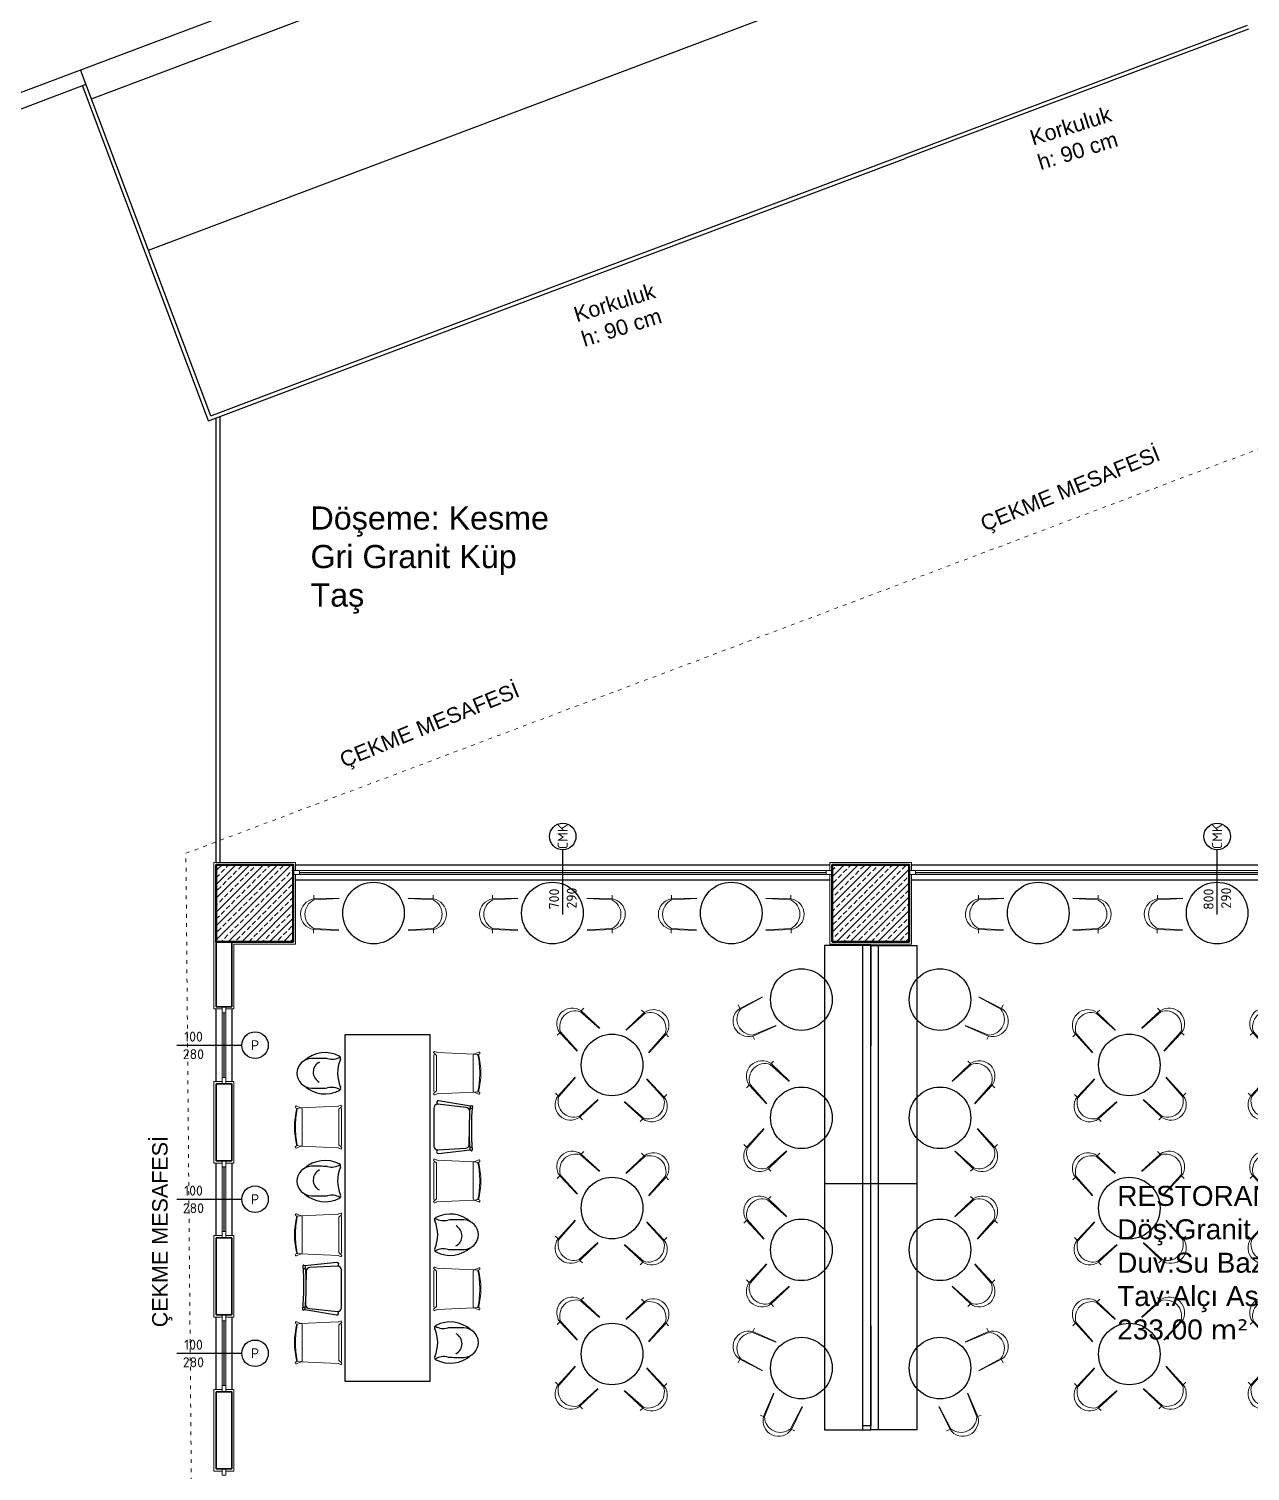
# Model space of a CAD drawing. Header units: millimetres. Extents: x 1443065 to 1517367, y 3763150 to 3779068.
# Drawn here: x 1473406 to 1474992, y 3769628 to 3771501 of the extents above; entities that cross this region are included whole.
import ezdxf
from ezdxf.enums import TextEntityAlignment as Align

# ---------------------------------------------------------------- set-up
doc = ezdxf.new("R2010")
doc.units = ezdxf.units.MM
doc.set_wipeout_variables(frame=1)
doc.linetypes.add('ACAD_ISO03W100', pattern=[30, 12, -18])
for name, color, linetype in [('1 tefriş 2', 8, 'Continuous'), ('1 tefriş ince', 243, 'Continuous'), ('1 ölçü', 5, 'Continuous'), ('7-DCR-FRN', 8, 'Continuous'), ('A-TEFRIS', 2, 'Continuous'), ('m-DOG_gor', 8, 'Continuous'), ('m-TAR_duvar', 8, 'Continuous'), ('m-TFR_vitrifiye', 1, 'Continuous'), ('m-YAZ_poz', 7, 'Continuous')]:
    doc.layers.add(name, color=color, linetype=linetype)
for name, color, linetype, lineweight in [('1-tefriş2', 63, 'Continuous', 5), ('7-mobilya Soft', 122, 'Continuous', 0), ('A_TEFRIS', 173, 'Continuous', 9), ('DUVAR', 2, 'Continuous', 35), ('MAHAL', 52, 'Continuous', 13), ('MERDIVEN', 4, 'Continuous', 20), ('SIVA', 3, 'Continuous', 9), ('TASIYICI', 170, 'Continuous', 50)]:
    doc.layers.add(name, color=color, linetype=linetype, lineweight=lineweight)
doc.styles.add('mono', font='isocpeur.ttf')
doc.styles.get("Standard").update_dxf_attribs({"font": 'arial.ttf'})
pattern_1 = [(45, (55132.09636461851, -87954.94781387225), (-8.98025612106915, 8.98025612106915), []), (45, (55141.07662461861, -87954.94781387225), (-8.98025612106915, 8.98025612106915), [6.349999999999998, -3.174999999999998])]

# ---------------------------------------------------------------- blocks, each defined once
blk = doc.blocks.new('m-penpoz')
blk.add_line((-6.3904228682e-06, -1.625152809643168), (0, 0))
blk.add_circle((-2.274e-13, 0.3319539039376877), 0.3319539039375661)
blk.add_attdef('POZNO', text='', height=0.18).set_placement((-2.274e-13, 0.3319539039376877), align=Align.MIDDLE)
blk.add_attdef('HEIGHT', text='', height=0.18, rotation=90).set_placement((0.0692100438941452, -1.625152809643168), align=Align.TOP_LEFT)
blk.add_attdef('WIDTH', text='', height=0.18, rotation=90).set_placement((-6.3904228682e-06, -1.625152809643168), align=Align.BOTTOM_LEFT)
blk = doc.blocks.new('A$C20627317')
at = {"ltscale": 40}
blk.add_wipeout([(321.6671999980846, -4.25188471668791e-11), (-321.66719999804315, 4.517862924694414e-11), (-308.96208315776676, 410.4237447023186), (-306.50885096505584, 429.4709534734466), (-298.58293372382957, 461.6360425117842), (-289.7662389240968, 486.7696523349114), (-275.92078043387033, 516.7248242508955), (-259.67526352586566, 544.0261204965792), (-235.38948689660623, 575.8492555763793), (-202.0455347254989, 608.8071869034444), (-170.88061431107667, 632.1085692293632), (-153.3338743090262, 642.7875364564647), (-120.28945487761746, 658.9475974274343), (-89.04500012654648, 670.0951349049726), (-63.68400211171979, 676.5064677387558), (-31.359404333175576, 681.5000397755801), (-5.502264464681048, 683.0361233404642), (19.34637141569158, 682.4893193090596), (46.76870456087465, 679.5709072510342), (69.32894759830026, 675.3019734675088), (108.57056280892516, 663.6153504106707), (143.72887220659823, 648.0524112490181), (170.7750907618863, 632.25777302828), (203.7559499234602, 607.4486406419015), (236.20000849635255, 575.0559385648069), (257.7958968660754, 546.9941073272593), (277.0683320204921, 514.7671507757597), (290.51650575854444, 485.18596662239986), (301.01164785763194, 453.65816666873576), (308.0342746853503, 421.5664790725741), (309.0846925952394, 410.42374470223433)], dxfattribs=at).dxf.layer = '7-mobilya Soft'
at = {"layer": '7-mobilya Soft', "ltscale": 40}
for p, q in [((-308.9620831577558, 410.4237447022677), (-248.3777482087826, 410.4237447022677)), ((-261.0828650490366, 2.18279e-11), (-248.3777482087826, 410.4237447022677)), ((-254.611386997356, -3.638e-12), (-231.2584301224197, 409.0162949631266)), ((254.6113869973997, -5.82077e-11), (231.3810395598775, 409.0162949631012)), ((261.0828650491094, -3.27418e-11), (248.5003576462696, 410.4237447022097)), ((309.0846925952428, 410.4237447021803), (248.5003576462696, 410.4237447022097))]:
    blk.add_line(p, q, dxfattribs=at)
for centre, radius, start, end in [((0.061304718728934, 370.9869517081207), 251.5496445260537, 9.019777443950742, 170.9802225560286), ((0.061304718728934, 295.0483033123601), 257.8711361278607, 26.22882164304686, 153.7711783590226)]:
    blk.add_arc(centre, radius, start, end, dxfattribs=at)
blk = doc.blocks.new('*U78')
at = {"layer": '1-tefriş2', "extrusion": (0.01292588987535184, -0.0104990442440198, 0.9998613361066087), "xscale": -0.08000000000000071, "yscale": 0.08000000000000058, "zscale": 0.08000000000000071, "rotation": 89.71335579284067}
blk.add_blockref('A$C20627317', (27.32110302182573, -0.1366854823812084), dxfattribs=at)
blk = doc.blocks.new('*U79')
at = {"layer": 'DUVAR', "color": 0, "linetype": 'ByBlock', "lineweight": -2, "transparency": 16777216}
for p, rotation in [((1549139.503820074, 3767462.0486063, 0.3546039814083606), 270), ((1549213.196256425, 3767391.35041469, 0.3546039814083606), 180), ((1549142.498064816, 3767317.657978338, 0.3546039814083606), 90)]:
    blk.add_blockref('*U78', p, dxfattribs=dict(at, rotation=rotation))
blk.add_blockref('*U78', (1549068.805628464, 3767388.356169948, 0.3546039814083606), dxfattribs=at)
blk = doc.blocks.new('*U80')
at = {"layer": '1-tefriş2', "extrusion": (0.01292588987535184, -0.0104990442440198, 0.9998613361066087), "xscale": -0.08000000000000071, "yscale": 0.08000000000000058, "zscale": 0.08000000000000071, "rotation": 89.71335579284067}
blk.add_blockref('A$C20627317', (27.32110302182573, -0.1366854823812084), dxfattribs=at)
blk = doc.blocks.new('*U81')
at = {"layer": 'DUVAR', "color": 0, "linetype": 'ByBlock', "lineweight": -2, "transparency": 16777216}
for p, rotation in [((1549139.503820074, 3767462.0486063, 0.3546039814083606), 270), ((1549213.196256425, 3767391.35041469, 0.3546039814083606), 180), ((1549142.498064816, 3767317.657978338, 0.3546039814083606), 90)]:
    blk.add_blockref('*U80', p, dxfattribs=dict(at, rotation=rotation))
blk.add_blockref('*U80', (1549068.805628464, 3767388.356169948, 0.3546039814083606), dxfattribs=at)
blk = doc.blocks.new('*U82')
at = {"layer": '1-tefriş2', "extrusion": (0.01292588987535184, -0.0104990442440198, 0.9998613361066087), "xscale": -0.08000000000000071, "yscale": 0.08000000000000058, "zscale": 0.08000000000000071, "rotation": 89.71335579284067}
blk.add_blockref('A$C20627317', (27.32110302182573, -0.1366854823812084), dxfattribs=at)
blk = doc.blocks.new('*U83')
at = {"layer": 'DUVAR', "color": 0, "linetype": 'ByBlock', "lineweight": -2, "transparency": 16777216}
for p, rotation in [((1549139.503820074, 3767462.0486063, 0.3546039814083606), 270), ((1549213.196256425, 3767391.35041469, 0.3546039814083606), 180), ((1549142.498064816, 3767317.657978338, 0.3546039814083606), 90)]:
    blk.add_blockref('*U82', p, dxfattribs=dict(at, rotation=rotation))
blk.add_blockref('*U82', (1549068.805628464, 3767388.356169948, 0.3546039814083606), dxfattribs=at)
blk = doc.blocks.new('*U84')
at = {"layer": '1-tefriş2', "extrusion": (0.01292588987535184, -0.0104990442440198, 0.9998613361066087), "xscale": -0.08000000000000071, "yscale": 0.08000000000000058, "zscale": 0.08000000000000071, "rotation": 89.71335579284067}
blk.add_blockref('A$C20627317', (27.32110302182573, -0.1366854823812084), dxfattribs=at)
blk = doc.blocks.new('*U85')
at = {"layer": 'DUVAR', "color": 0, "linetype": 'ByBlock', "lineweight": -2, "transparency": 16777216}
for p, rotation in [((1549139.503820074, 3767462.0486063, 0.3546039814083606), 270), ((1549213.196256425, 3767391.35041469, 0.3546039814083606), 180), ((1549142.498064816, 3767317.657978338, 0.3546039814083606), 90)]:
    blk.add_blockref('*U84', p, dxfattribs=dict(at, rotation=rotation))
blk.add_blockref('*U84', (1549068.805628464, 3767388.356169948, 0.3546039814083606), dxfattribs=at)
blk = doc.blocks.new('*U86')
at = {"layer": '1-tefriş2', "extrusion": (0.01292588987535184, -0.0104990442440198, 0.9998613361066087), "xscale": -0.08000000000000071, "yscale": 0.08000000000000058, "zscale": 0.08000000000000071, "rotation": 89.71335579284067}
blk.add_blockref('A$C20627317', (27.32110302182573, -0.1366854823812084), dxfattribs=at)
blk = doc.blocks.new('*U87')
at = {"layer": 'DUVAR', "color": 0, "linetype": 'ByBlock', "lineweight": -2, "transparency": 16777216}
for p, rotation in [((1549139.503820074, 3767462.0486063, 0.3546039814083606), 270), ((1549213.196256425, 3767391.35041469, 0.3546039814083606), 180), ((1549142.498064816, 3767317.657978338, 0.3546039814083606), 90)]:
    blk.add_blockref('*U86', p, dxfattribs=dict(at, rotation=rotation))
blk.add_blockref('*U86', (1549068.805628464, 3767388.356169948, 0.3546039814083606), dxfattribs=at)
blk = doc.blocks.new('*U88')
at = {"layer": '1-tefriş2', "extrusion": (0.01292588987535184, -0.0104990442440198, 0.9998613361066087), "xscale": -0.08000000000000071, "yscale": 0.08000000000000058, "zscale": 0.08000000000000071, "rotation": 89.71335579284067}
blk.add_blockref('A$C20627317', (27.32110302182573, -0.1366854823812084), dxfattribs=at)
blk = doc.blocks.new('*U89')
at = {"layer": 'DUVAR', "color": 0, "linetype": 'ByBlock', "lineweight": -2, "transparency": 16777216}
for p, rotation in [((1549139.503820074, 3767462.0486063, 0.3546039814083606), 270), ((1549213.196256425, 3767391.35041469, 0.3546039814083606), 180), ((1549142.498064816, 3767317.657978338, 0.3546039814083606), 90)]:
    blk.add_blockref('*U88', p, dxfattribs=dict(at, rotation=rotation))
blk.add_blockref('*U88', (1549068.805628464, 3767388.356169948, 0.3546039814083606), dxfattribs=at)
blk = doc.blocks.new('*U96')
at = {"layer": '1-tefriş2', "extrusion": (0.01292588987535184, -0.0104990442440198, 0.9998613361066087), "xscale": -0.08000000000000071, "yscale": 0.08000000000000058, "zscale": 0.08000000000000071, "rotation": 89.71335579284067}
blk.add_blockref('A$C20627317', (27.32110302182573, -0.1366854823812084), dxfattribs=at)
blk = doc.blocks.new('*U97')
at = {"layer": 'DUVAR', "color": 0, "linetype": 'ByBlock', "lineweight": -2, "transparency": 16777216}
for p, rotation in [((1549139.503820074, 3767462.0486063, 0.3546039814083606), 270), ((1549213.196256425, 3767391.35041469, 0.3546039814083606), 180), ((1549142.498064816, 3767317.657978338, 0.3546039814083606), 90)]:
    blk.add_blockref('*U96', p, dxfattribs=dict(at, rotation=rotation))
blk.add_blockref('*U96', (1549068.805628464, 3767388.356169948, 0.3546039814083606), dxfattribs=at)
blk = doc.blocks.new('*U69')
at = {"layer": '1-tefriş2', "extrusion": (0.01292588987535184, -0.0104990442440198, 0.9998613361066087), "xscale": -0.08000000000000071, "yscale": 0.08000000000000058, "zscale": 0.08000000000000071, "rotation": 89.71335579284067}
blk.add_blockref('A$C20627317', (27.32110302182573, -0.1366854823812084), dxfattribs=at)
blk = doc.blocks.new('*U99')
at = {"layer": 'DUVAR', "color": 0, "linetype": 'ByBlock', "lineweight": -2, "transparency": 16777216}
for p, rotation in [((1549139.503820074, 3767462.0486063, 0.3546039814083606), 270), ((1549213.196256425, 3767391.35041469, 0.3546039814083606), 180), ((1549142.498064816, 3767317.657978338, 0.3546039814083606), 90)]:
    blk.add_blockref('*U69', p, dxfattribs=dict(at, rotation=rotation))
blk.add_blockref('*U69', (1549068.805628464, 3767388.356169948, 0.3546039814083606), dxfattribs=at)
blk = doc.blocks.new('*U100')
at = {"layer": '1-tefriş2', "extrusion": (0.01292588987535184, -0.0104990442440198, 0.9998613361066087), "xscale": -0.08000000000000071, "yscale": 0.08000000000000058, "zscale": 0.08000000000000071, "rotation": 89.71335579284067}
blk.add_blockref('A$C20627317', (27.32110302182573, -0.1366854823812084), dxfattribs=at)
blk = doc.blocks.new('*U98')
at = {"layer": 'DUVAR', "color": 0, "linetype": 'ByBlock', "lineweight": -2, "transparency": 16777216}
for p, rotation in [((1549139.503820074, 3767462.0486063, 0.3546039814083606), 270), ((1549213.196256425, 3767391.35041469, 0.3546039814083606), 180), ((1549142.498064816, 3767317.657978338, 0.3546039814083606), 90)]:
    blk.add_blockref('*U100', p, dxfattribs=dict(at, rotation=rotation))
blk.add_blockref('*U100', (1549068.805628464, 3767388.356169948, 0.3546039814083606), dxfattribs=at)
blk = doc.blocks.new('norma')
at = {"layer": 'A_TEFRIS'}
for p, q in [((-10.18861280821147, 5.511198173306184), (-10.73365953518078, 1.260266796161886)), ((30.00021882652072, 5.511198173306184), (30.54526555346092, 1.260266796161886))]:
    blk.add_line(p, q, dxfattribs=at)
for points in [[(-12.54709438755526, -38.97620300308336), (-10.73365953518078, 1.260266796161886), (-12.82285669789417, 6.077257176977582, -0.231374724750158), (-12.78700394835323, 6.864359201310435, -0.5667900691434574), (-10.60996824095491, 6.607548989879433), (-10.08395894544083, 5.73443413208588)], [(-10.73365953518078, 1.260266796161886, 0.3426765318075571), (-9.905971429689089, 0.00913636016775854, 0.0034130557096978), (9.905803009140072, 0.05848232971038669, 0.0034130557096978)], [(-10.18881050578784, 5.511219764041016, 0.1325803990683568), (-9.947782981325872, 5.263869346788852, 0.0665264225400234), (-9.324850665754639, 5.19188918772852, -0.0438232175850933), (9.885783275502035, 7.229803842288675, 0.5644311741461723)], [(-10.18864748810302, 5.510927697760053, -0.3140228746719393), (-9.920002803701209, 5.83093867500429, -0.0643127836655433), (9.905803009140072, 8.281077979889233, 3.149285218873286)], [(30.00025350638316, 5.510927697760053, 0.3140228746719393), (29.73160882201046, 5.83093867500429, 0.0643127836655433), (9.905803009140072, 8.281077979889233, -3.149285218873286)], [(30.54526555346092, 1.260266796161886, -0.3426765318075571), (29.71757744796923, 0.00913636016775854, -0.0034130557096978), (9.905803009140072, 0.05848232971038669, -0.0034130557096978)], [(30.00041652406799, 5.511219764041016, -0.1325803990683568), (29.75938899960602, 5.263869346788852, -0.0665264225400234), (29.13645668403478, 5.19188918772852, 0.0438232175850933), (9.92582274277811, 7.229803842288675, -0.5644311741461723)], [(32.35870040586451, -38.97620300308336), (30.54526555346092, 1.260266796161886), (32.63446271617431, 6.077257176977582, 0.231374724750158), (32.59860996663338, 6.864359201310435, 0.5667900691434574), (30.42157425923506, 6.607548989879433), (29.89556496372097, 5.73443413208588)], [(-12.54709438755526, -38.97620300308336), (-13.57698689278914, -41.51086831605062, 0.8768056382282708), (-11.91486741637345, -42.45600849823677), (-9.258477854105877, -39.68263414685498)], [(-10.71985758614028, -41.20837160796509), (-10.71985758614028, -41.3600213250611, 0.4069299548912016), (-9.55032633524388, -42.55908056622138), (9.905803009140072, -42.55908056622138)], [(30.53146360444953, -41.20837160796509), (30.53146360444953, -41.3600213250611, -0.4069299548912016), (29.36193235355313, -42.55908056622138), (9.905803009140072, -42.55908056622138)], [(32.35870040586451, -38.97620300308336), (33.38859291109839, -41.51086831605062, -0.8768056382282708), (31.7264734346827, -42.45600849823677), (29.07008387241513, -39.68263414685498)]]:
    blk.add_lwpolyline(points, format="xyb", dxfattribs=at)
blk.add_lwpolyline([(-9.258477854105877, -39.68263414685498), (29.07008387238602, -39.68263414685498)], dxfattribs=at)
for centre, start, end in [((-12.25423513588612, -39.04837654565927), 166.1556499575697, 256.5009233319688), ((32.06584115419537, -39.04837654565927), 283.4990766680313, 13.8443500424303)]:
    blk.add_arc(centre, 0.301621553492161, start, end, dxfattribs=at)
blk = doc.blocks.new('panton-2D')
at = {"layer": 'A-TEFRIS'}
for centre, radius, start, end in [((19.60806309539294, -0.3595270805162727), 19.61135890433344, 91.93377047269165, 178.9495608914914), ((36.70690310490136, -13.00926704018275), 39.82605898204353, 62.6058898817904, 132.4000475207067), ((25.10383744280807, -438.6900774236128), 457.9648478247308, 88.21008536750789, 90.69927422698916), ((45.3760644787817, 38.1913433520931), 19.939303964875, 253.722298106987, 301.1897114059016), ((53.51285392978389, 19.42085786909593), 3.3, 336.6727220115184, 62.6058898817904), ((35.78448144456161, 1.487884405647492), 14.59975476024236, 116.9077247619891, 242.2553378476102), ((98.05145338924012, 0.2143640935246367), 45.20336323350039, 156.6727220115184, 203.7774680517097), ((19.60806309539294, 0.3595270805162727), 19.61135890433233, 181.0504391085086, 268.0662295273084), ((36.70690310490136, 13.00926704018275), 39.82605898204353, 227.5999524792933, 297.663487136166), ((45.3760644787817, -38.19134335209674), 19.939303964875, 58.81028859409844, 106.277701893013), ((53.66513837461935, -19.3414862941172), 3.3, 297.6634871362628, 23.77746805170973), ((25.10383744280807, 438.6900774236128), 457.9648478247308, 269.3007257730109, 271.7899146324921), ((57.91873350967217, -20.65890478466827), 0.033, 302.2120023971739, 27.47921261121887)]:
    blk.add_arc(centre, radius, start, end, dxfattribs=at)

msp = doc.modelspace()

# ---------------------------------------------------------------- hatches: boundary and pattern name
at = {"layer": 'm-TAR_duvar'}
h = msp.add_hatch(dxfattribs=at)
h.set_pattern_fill('ANSI33', color=256, scale=2)
h.set_pattern_definition(pattern_1)
h.paths.add_polyline_path([(1473649.365655286, 3770315.634332544), (1473749.365655286, 3770315.634332544), (1473749.365655286, 3770415.634332544), (1473649.365655286, 3770415.634332544)])
h = msp.add_hatch(dxfattribs=at)
h.set_pattern_fill('ANSI33', color=256, scale=2)
h.set_pattern_definition(pattern_1)
h.paths.add_polyline_path([(1474449.366056805, 3770315.634332544), (1474549.366056805, 3770315.634332544), (1474549.366056805, 3770415.634332544), (1474449.366056805, 3770415.634332544)])

# ---------------------------------------------------------------- linework, layer by layer
for p, q in [((1474489.366056749, 3769682.134339366), (1474489.366056749, 3770310.634339366)), ((1474509.366056749, 3769682.134339366), (1474509.366056749, 3770310.634339366)), ((1474559.366056749, 3770001.384339366), (1474439.366056749, 3770001.384339366)), ((1474499.366056749, 3769687.134339366), (1474489.366056749, 3769687.134339366))]:
    msp.add_line(p, q)
for points in [[(1474499.366056749, 3770310.634339366), (1474439.366056749, 3770310.634339366), (1474439.366056749, 3769682.134339366), (1474499.366056749, 3769682.134339366)], [(1474499.366056749, 3770310.634339366), (1474499.366056749, 3770310.634339366), (1474499.366056749, 3770180.634339366), (1474499.366056749, 3770180.634339366)], [(1474499.366056749, 3770310.634339366), (1474559.366056749, 3770310.634339366), (1474559.366056749, 3769682.134339366), (1474499.366056749, 3769682.134339366)], [(1474499.366056749, 3769817.134339366), (1474499.366056749, 3769817.134339366), (1474499.366056749, 3769687.134339366), (1474499.366056749, 3769687.134339366)]]:
    msp.add_lwpolyline(points, close=True)
for centre in [(1473853.623068118, 3770352.932494258), (1474085.926855229, 3770352.933487293), (1474318.230311844, 3770352.932494258), (1474717.06260962, 3770352.932494258), (1474949.366066236, 3770352.933487293), (1474409.366056749, 3770240.634339366), (1474589.366056749, 3770240.634339366), (1474163.402403145, 3770155.764771766), (1474835.329710353, 3770155.764771766), (1474409.366056749, 3769762.134339366), (1474589.366056749, 3769762.134339366)]:
    msp.add_circle(centre, 40.00000000000416)
at = {"layer": '1 tefriş 2'}
msp.add_lwpolyline([(1473816.941005011, 3770195.405243126), (1473926.941005011, 3770195.405243126), (1473926.941005011, 3769744.798678203), (1473816.941005011, 3769744.798678203)], close=True, dxfattribs=at)
at = {"layer": '1 tefriş ince', "ltscale": 5}
for p, q in [((1473973.637296428, 3770100.591295235), (1473936.941005011, 3770104.601960665)), ((1473938.153579582, 3770109.430144723), (1473979.527234648, 3770102.545811106)), ((1473978.997398133, 3770102.589590986), (1473981.137776205, 3770102.981539235)), ((1473931.941005011, 3770099.601960665), (1473931.941005011, 3770050.601960665)), ((1473977.941005011, 3770052.649910206), (1473978.637296428, 3770095.591295235)), ((1473979.527234648, 3770102.545811106), (1473979.052095089, 3770099.690304487)), ((1473936.941005011, 3770045.601960665), (1473972.941005011, 3770047.649910206)), ((1473937.918875084, 3770040.760424858), (1473979.292530149, 3770045.427513617)), ((1473981.001759999, 3770044.264716258), (1473978.621931509, 3770045.497085485)), ((1473805.963134939, 3769899.443496472), (1473764.589479873, 3769894.776407714)), ((1473762.880250023, 3769895.939205072), (1473765.260078513, 3769894.706835845)), ((1473765.941005011, 3769887.554011125), (1473765.244713595, 3769844.612626095)), ((1473806.941005011, 3769894.601960665), (1473770.941005011, 3769892.554011125)), ((1473811.941005011, 3769840.601960665), (1473811.941005011, 3769889.601960665)), ((1473764.88461189, 3769837.614330344), (1473762.744233818, 3769837.222382096)), ((1473764.354775375, 3769837.658110224), (1473764.829914933, 3769840.513616844)), ((1473805.72843044, 3769830.773776607), (1473764.354775375, 3769837.658110224)), ((1473770.244713595, 3769839.612626095), (1473806.941005011, 3769835.601960665))]:
    msp.add_line(p, q, dxfattribs=at)
for centre, radius, start, end in [((1473936.941005011, 3770099.601960665), 5, 90, 180), ((1473938.296011916, 3770106.828015461), 2.606024494557489, 93.13306340426217, 238.67098733067), ((1473973.637296428, 3770095.591295235), 5, 0, 90), ((1474347.91099806, 3770071.615957795), 370.2115748653702, 175.200756809585, 184.0456471320738), ((1473938.180927792, 3770816.801571305), 718.5468582840529, 273.2342717071577, 273.4753653633663), ((1474347.148081537, 3770071.798673383), 366.4432238498526, 175.2101347650137, 184.2142180854615), ((1473936.941005011, 3770050.601960665), 5, 180, 270), ((1473972.941005011, 3770052.649910206), 5, 270, 0), ((1473938.180927792, 3769331.457117014), 718.546858285314, 86.55085703812978, 86.79304023825696), ((1473938.061307417, 3770043.36255412), 2.606024494557489, 121.3290126693301, 266.8669365957378), ((1473805.820702605, 3769896.84136721), 2.606024494557489, 301.32901266933, 86.86693659573781), ((1473396.733928486, 3769868.405247947), 366.4432238498526, 355.2101347650137, 4.214218085461543), ((1473805.70108223, 3770608.746804316), 718.546858285314, 266.5508570381298, 266.7930402382569), ((1473395.971011963, 3769868.587963535), 370.2115748653702, 355.2007568095851, 4.045647132073818), ((1473770.941005011, 3769887.554011125), 5, 90, 180), ((1473806.941005011, 3769889.601960665), 5, 0, 90), ((1473805.70108223, 3769123.402350025), 718.5468582840529, 93.23427170715775, 93.47536536336634), ((1473770.244713595, 3769844.612626095), 5, 180, 270), ((1473806.941005011, 3769840.601960665), 5, 270, 0), ((1473805.585998107, 3769833.375905869), 2.606024494557489, 273.1330634042621, 58.67098733066992)]:
    msp.add_arc(centre, radius, start, end, dxfattribs=at)
at = {"layer": '1 ölçü', "ltscale": 0.2}
for centre, radius, start, end in [((1473981.163426709, 3770102.112894101), 0.8690237724027666, 19.10045476768252, 91.69141415907987), ((1473981.045083942, 3770044.915368157), 0.6520926759854493, 266.1905585306816, 356.0407999733933), ((1473762.836926081, 3769895.288553173), 0.6520926759854493, 86.19055853068168, 176.0407999733933), ((1473762.718583314, 3769838.09102723), 0.8690237724027666, 199.1004547676825, 271.6914141590798)]:
    msp.add_arc(centre, radius, start, end, dxfattribs=at)
at = {"layer": 'DUVAR'}
for p, q in [((1473649.365834566, 3770231.360292943), (1473649.365826631, 3770415.634339365)), ((1473669.365834567, 3770231.360293803), (1473669.365830939, 3770315.634339366)), ((1473669.365834571, 3770231.360293803), (1473649.36583457, 3770231.360292943)), ((1473649.365843178, 3770031.360292943), (1473649.365838872, 3770131.360292942)), ((1473669.365838876, 3770131.360293804), (1473649.365838876, 3770131.360292942)), ((1473669.365843179, 3770031.360293803), (1473669.365838874, 3770131.360293803)), ((1473669.365843181, 3770031.360293805), (1473649.365843181, 3770031.360292943)), ((1473649.365851791, 3769831.360292943), (1473649.365847485, 3769931.360292943)), ((1473669.365847486, 3769931.360293804), (1473649.365847485, 3769931.360292943)), ((1473669.365851791, 3769831.360293805), (1473669.365847485, 3769931.360293804)), ((1473669.365851791, 3769831.360293805), (1473649.36585179, 3769831.360292943)), ((1473649.365860404, 3769631.360292943), (1473649.365856097, 3769731.360292942)), ((1473669.365856096, 3769731.360293803), (1473649.365856095, 3769731.360292943)), ((1473669.365860404, 3769631.360293804), (1473669.365856097, 3769731.360293803)), ((1473669.365860401, 3769631.360293803), (1473649.3658604, 3769631.360292943))]:
    msp.add_line(p, q, dxfattribs=at)
at = {"layer": 'm-DOG_gor', "linetype": 'Continuous'}
for p, q in [((1473752.365655229, 3770415.634339365), (1474446.366056749, 3770415.634339365)), ((1473757.365655229, 3770405.634339364), (1474441.366056749, 3770405.634339364)), ((1474552.366056749, 3770415.634339365), (1475346.365897195, 3770415.634339365)), ((1474557.366056749, 3770405.634339364), (1475341.365897195, 3770405.634339364)), ((1473649.365655229, 3770395.634339364), (1473649.366216301, 3770395.634339364)), ((1474446.366056749, 3770395.634339364), (1473752.365655229, 3770395.634339364)), ((1475346.365897195, 3770395.634339364), (1474552.366056749, 3770395.634339364)), ((1473649.36583457, 3770134.360292943), (1473649.365834569, 3770228.360292912)), ((1473659.36583457, 3770223.360292943), (1473659.36583457, 3770139.360292942)), ((1473669.36583457, 3770228.360293573), (1473669.36583457, 3770134.360292943)), ((1473649.365843179, 3769934.360292942), (1473649.365843178, 3770028.360293805)), ((1473669.365843179, 3770028.360293805), (1473669.365843179, 3769934.360292942)), ((1473659.365843181, 3770023.360292942), (1473659.365843181, 3769939.360292943)), ((1473649.365851795, 3769734.360292943), (1473649.365851794, 3769828.360293803)), ((1473659.365851795, 3769823.360292942), (1473659.365851795, 3769739.360292943)), ((1473669.365851795, 3769828.360293803), (1473669.365851795, 3769734.360292943))]:
    msp.add_line(p, q, dxfattribs=at)
at = {"layer": 'm-TFR_vitrifiye'}
for p, q in [((1472603.957881334, 3771120.187265153), (1474946.895839295, 3772002.722094575)), ((1473487.206918891, 3771410.144724135), (1474956.014261241, 3771963.413167686)), ((1473561.231983776, 3771213.738324667), (1475003.885971568, 3771757.155356562)), ((1474542.409409884, 3771337.440808816), (1474988.649715784, 3771505.530037497)), ((1474544.171911631, 3771332.761750408), (1474990.412217531, 3771500.85097909)), ((1473642.30581105, 3770998.390910501), (1473473.106905601, 3771447.577191662)), ((1472902.725277429, 3771211.354759065), (1473480.156912246, 3771428.860957899)), ((1473639.389254131, 3770991.949350771), (1473475.477853805, 3771427.098456238)), ((1474467.450906637, 3771309.205716057), (1474542.316128615, 3771337.405604823)), ((1474469.21339484, 3771304.526652548), (1474544.078616817, 3771332.726541313)), ((1474167.087306384, 3771196.064905776), (1474467.544485929, 3771309.240789666)), ((1474168.849808909, 3771191.385847661), (1474469.306988455, 3771304.561731551)), ((1474092.315961721, 3771167.900109246), (1474167.180885675, 3771196.100035264)), ((1474094.078458107, 3771163.221048817), (1474168.943382061, 3771191.420974836)), ((1473639.389254131, 3770991.949350771), (1474094.078463011, 3771163.221050664)), ((1473642.30581105, 3770998.390910501), (1474092.315961721, 3771167.900109246)), ((1473649.365826631, 3770418.634339365), (1473649.365826631, 3770995.707312249)), ((1473654.365826631, 3770418.634339365), (1473654.365826631, 3770997.590705306))]:
    msp.add_line(p, q, dxfattribs=at)
at = {"layer": 'MERDIVEN', "linetype": 'ACAD_ISO03W100', "ltscale": 0.4}
for p, q in [((1473609.928904044, 3770430.524068586), (1475174.856387964, 3771019.998922323)), ((1473649.365759399, 3765847.087123413), (1473609.928904044, 3770430.524068585))]:
    msp.add_line(p, q, dxfattribs=at)
at = {"layer": 'MERDIVEN'}
for points in [[(1473749.365655229, 3770403.134339364), (1473757.365655229, 3770403.134339364), (1473757.365655229, 3770408.134339366), (1473749.365655229, 3770408.134339366)], [(1474441.366056749, 3770408.134339366), (1473757.365655229, 3770408.134339366), (1473757.365655229, 3770403.134339364), (1474441.366056749, 3770403.134339364)], [(1474441.366056749, 3770403.134339364), (1474449.366056749, 3770403.134339364), (1474449.366056749, 3770408.134339366), (1474441.366056749, 3770408.134339366)], [(1474549.366056749, 3770403.134339364), (1474557.366056749, 3770403.134339364), (1474557.366056749, 3770408.134339366), (1474549.366056749, 3770408.134339366)], [(1475341.365897195, 3770408.134339366), (1474557.366056749, 3770408.134339366), (1474557.366056749, 3770403.134339364), (1475341.365897195, 3770403.134339364)], [(1473661.86583457, 3770223.360292943), (1473661.86583457, 3770231.360292943), (1473656.865834571, 3770231.360292943), (1473656.865834571, 3770223.360292943)], [(1473661.86583457, 3770139.360292942), (1473661.86583457, 3770223.360292943), (1473656.865834571, 3770223.360292943), (1473656.865834571, 3770139.360292942)], [(1473661.86583457, 3770131.360292942), (1473661.86583457, 3770139.360292942), (1473656.86583457, 3770139.360292942), (1473656.86583457, 3770131.360292942)], [(1473661.865843181, 3770023.360292942), (1473661.865843181, 3770031.360292943), (1473656.865843181, 3770031.360292943), (1473656.865843181, 3770023.360292942)], [(1473661.865843179, 3769939.360292943), (1473661.865843179, 3770023.360292942), (1473656.865843181, 3770023.360292942), (1473656.865843181, 3769939.360292943)], [(1473661.865843179, 3769931.360292943), (1473661.865843179, 3769939.360292943), (1473656.865843179, 3769939.360292943), (1473656.865843179, 3769931.360292943)], [(1473661.865851796, 3769823.360292942), (1473661.865851796, 3769831.360292943), (1473656.865851796, 3769831.360292943), (1473656.865851796, 3769823.360292942)], [(1473661.865851795, 3769739.360292943), (1473661.865851795, 3769823.360292942), (1473656.865851796, 3769823.360292942), (1473656.865851796, 3769739.360292943)], [(1473661.865851795, 3769731.360292943), (1473661.865851795, 3769739.360292943), (1473656.865851795, 3769739.360292943), (1473656.865851795, 3769731.360292943)], [(1473661.865860407, 3769623.360292944), (1473661.865860407, 3769631.360292943), (1473656.865860407, 3769631.360292943), (1473656.865860407, 3769623.360292944)]]:
    msp.add_lwpolyline(points, close=True, dxfattribs=at)
at = {"layer": 'SIVA'}
for points in [[(1474552.366056749, 3770408.134339366), (1474552.366056749, 3770418.634339365), (1474446.366056749, 3770418.634339365), (1474446.366056749, 3770408.134339366)], [(1474446.366056749, 3770403.134339364), (1474446.366056749, 3770312.634339366), (1474552.366056749, 3770312.634339366), (1474552.366056749, 3770403.134339364)], [(1473656.865843181, 3770028.360293805), (1473646.365838876, 3770028.360293805), (1473646.365838876, 3770134.360292942), (1473656.86583457, 3770134.360292942)], [(1473661.86583457, 3770134.360292942), (1473672.365843179, 3770134.360292942), (1473672.365843179, 3770028.360293805), (1473661.865843181, 3770028.360293805)], [(1473656.865851796, 3769828.360293805), (1473646.365847485, 3769828.360293805), (1473646.365847485, 3769934.360292943), (1473656.865843179, 3769934.360292943)], [(1473661.865843179, 3769934.360292943), (1473672.365851791, 3769934.360292943), (1473672.365851791, 3769828.360293805), (1473661.865851796, 3769828.360293805)], [(1473656.865860407, 3769628.360293804), (1473646.365856097, 3769628.360293804), (1473646.365856097, 3769734.360292942), (1473656.865851795, 3769734.360292942)], [(1473661.865851795, 3769734.360292942), (1473672.365860404, 3769734.360292942), (1473672.365860404, 3769628.360293804), (1473661.865860407, 3769628.360293804)]]:
    msp.add_lwpolyline(points, dxfattribs=at)
at = {"layer": 'TASIYICI'}
for points in [[(1473649.365655229, 3770315.634339366), (1473749.365655229, 3770315.634339366), (1473749.365655229, 3770415.634339365), (1473649.365655229, 3770415.634339365)], [(1474449.366056749, 3770315.634339366), (1474549.366056749, 3770315.634339366), (1474549.366056749, 3770415.634339365), (1474449.366056749, 3770415.634339365)]]:
    msp.add_lwpolyline(points, close=True, dxfattribs=at)

# ---------------------------------------------------------------- block references
at = {"layer": '1-tefriş2', "extrusion": (0.001716039002807834, -0.01656392976465581, 0.9998613361066087), "xscale": -0.08000000000000047, "yscale": 0.08000000000000047, "zscale": 0.08000000000000088, "rotation": 38.79467108677962}
msp.add_blockref('A$C20627317', (1855038.279178322, 3597616.056236795, -59917.91259227883), dxfattribs=at)
at = {"layer": '1-tefriş2', "extrusion": (-0.001716039002807834, -0.01656392976465581, 0.9998613361066087), "xscale": 0.08000000000000047, "yscale": 0.08000000000000047, "zscale": 0.08000000000000047, "rotation": 321.2053289132204}
msp.add_blockref('A$C20627317', (1078260.685962144, 3901466.502134976, -64978.50943581644), dxfattribs=at)
at = {"layer": '1-tefriş2', "extrusion": (0.001716039002807839, 0.01656392976465581, 0.9998613361066087), "xscale": 0.08000000000000047, "yscale": 0.08000000000000047, "zscale": 0.08000000000000047, "rotation": 321.2053289132204}
msp.add_blockref('A$C20627317', (-1078023.874699376, -3901379.922930872, 64977.06746838506), dxfattribs=at)
at = {"layer": '1-tefriş2', "extrusion": (-0.001716039002807839, 0.01656392976465581, 0.9998613361066087), "xscale": -0.08000000000000047, "yscale": 0.08000000000000047, "zscale": 0.08000000000000092, "rotation": 38.79467108677962}
msp.add_blockref('A$C20627317', (-1855275.090441091, -3597529.477032688, 59916.47062484734), dxfattribs=at)
at = {"layer": '1-tefriş2', "extrusion": (0.001716039002807834, 0.01656392976465581, 0.9998613361066087), "xscale": 0.08000000000000047, "yscale": 0.08000000000000047, "zscale": 0.08000000000000047, "rotation": 321.2053289132204}
msp.add_blockref('A$C20627317', (-1078045.428681026, -3901205.573275454, 64974.1636934266), dxfattribs=at)
at = {"layer": '1-tefriş2', "extrusion": (-0.001716039002807834, 0.01656392976465581, 0.9998613361066087), "xscale": -0.08000000000000047, "yscale": 0.08000000000000047, "zscale": 0.08000000000000088, "rotation": 38.79467108677962}
msp.add_blockref('A$C20627317', (-1855253.536459438, -3597355.127377266, 59913.56684988895), dxfattribs=at)
at = {"layer": '7-DCR-FRN', "xscale": -1.2, "yscale": 1.2, "zscale": 1.2}
for p, rotation in [((1473983.011901689, 3770133.214997048), 269.9999999931547), ((1473760.870108333, 3770086.988924282), 89.99999999315476), ((1473983.011901689, 3769993.214997048), 269.9999999931547), ((1473760.870108333, 3769946.988924282), 89.99999999315476), ((1473983.011901689, 3769853.214997048), 269.9999999931547), ((1473760.870108333, 3769806.988924282), 89.99999999315476)]:
    msp.add_blockref('norma', p, dxfattribs=dict(at, rotation=rotation))
at = {"layer": 'DUVAR'}
for p in [(1473754.092914856, 3770144.887596571), (1473754.092914856, 3770004.887596571)]:
    msp.add_blockref('panton-2D', p, dxfattribs=at)
at = {"layer": 'DUVAR', "rotation": 180}
for p in [(1473989.789095167, 3769935.316324759), (1473989.789095167, 3769795.316324759)]:
    msp.add_blockref('panton-2D', p, dxfattribs=at)
at = {"layer": 'm-YAZ_poz'}
ref = msp.add_blockref('m-penpoz', (1474099.36577922, 3770435.157303857), dxfattribs=dict(at, xscale=51.83999999999998, yscale=51.83999999999998, zscale=51.83999999999998, rotation=0.0004505966874107999))
ref.add_attrib('WIDTH', '700', dxfattribs={"layer": '0', "height": 12.96, "rotation": 90, "style": 'mono'}).set_placement((1474098.576054182, 3770384.605382204), align=Align.BOTTOM_RIGHT)
ref.add_attrib('HEIGHT', '290', dxfattribs={"layer": '0', "height": 12.96, "rotation": 90, "style": 'mono'}).set_placement((1474121.378630767, 3770386.054370543), align=Align.BOTTOM_RIGHT)
ref.add_attrib('POZNO', 'CMK', dxfattribs={"layer": '0', "height": 12.96, "rotation": 90, "style": 'mono'}).set_placement((1474099.365643886, 3770452.365794203), align=Align.MIDDLE_CENTER)
ref = msp.add_blockref('m-penpoz', (1474949.365900204, 3770435.157303857), dxfattribs=dict(at, xscale=51.83999999999998, yscale=51.83999999999998, zscale=51.83999999999998, rotation=0.0004505966874107999))
ref.add_attrib('WIDTH', '800', dxfattribs={"layer": '0', "height": 12.96, "rotation": 90, "style": 'mono'}).set_placement((1474948.576175165, 3770384.605382204), align=Align.BOTTOM_RIGHT)
ref.add_attrib('HEIGHT', '290', dxfattribs={"layer": '0', "height": 12.96, "rotation": 90, "style": 'mono'}).set_placement((1474971.378751751, 3770386.054370543), align=Align.BOTTOM_RIGHT)
ref.add_attrib('POZNO', 'CMK', dxfattribs={"layer": '0', "height": 12.96, "rotation": 90, "style": 'mono'}).set_placement((1474949.36576487, 3770452.365794203), align=Align.MIDDLE_CENTER)
ref = msp.add_blockref('m-penpoz', (1473682.489795395, 3770181.360470696), dxfattribs=dict(at, xscale=51.83999999999998, yscale=51.83999999999998, zscale=51.83999999999998, rotation=270.0004505966874))
ref.add_attrib('WIDTH', '100', dxfattribs={"layer": '0', "height": 12.96, "style": 'mono'}).set_placement((1473631.937873742, 3770182.150195733), align=Align.BOTTOM_RIGHT)
ref.add_attrib('HEIGHT', '280', dxfattribs={"layer": '0', "height": 12.96, "style": 'mono'}).set_placement((1473633.386862081, 3770159.347619148), align=Align.BOTTOM_RIGHT)
ref.add_attrib('POZNO', 'P', dxfattribs={"layer": '0', "height": 12.96, "style": 'mono'}).set_placement((1473699.698285741, 3770181.360606029), align=Align.MIDDLE_CENTER)
ref = msp.add_blockref('m-penpoz', (1473682.489804005, 3769981.360470811), dxfattribs=dict(at, xscale=51.83999999999998, yscale=51.83999999999998, zscale=51.83999999999998, rotation=270.0004505966874))
ref.add_attrib('WIDTH', '100', dxfattribs={"layer": '0', "height": 12.96, "style": 'mono'}).set_placement((1473631.937882352, 3769982.150195848), align=Align.BOTTOM_RIGHT)
ref.add_attrib('HEIGHT', '280', dxfattribs={"layer": '0', "height": 12.96, "style": 'mono'}).set_placement((1473633.38687069, 3769959.347619263), align=Align.BOTTOM_RIGHT)
ref.add_attrib('POZNO', 'P', dxfattribs={"layer": '0', "height": 12.96, "style": 'mono'}).set_placement((1473699.698294351, 3769981.360606144), align=Align.MIDDLE_CENTER)
ref = msp.add_blockref('m-penpoz', (1473682.48981262, 3769781.360470809), dxfattribs=dict(at, xscale=51.83999999999998, yscale=51.83999999999998, zscale=51.83999999999998, rotation=270.0004505966874))
ref.add_attrib('WIDTH', '100', dxfattribs={"layer": '0', "height": 12.96, "style": 'mono'}).set_placement((1473631.937890967, 3769782.150195848), align=Align.BOTTOM_RIGHT)
ref.add_attrib('HEIGHT', '280', dxfattribs={"layer": '0', "height": 12.96, "style": 'mono'}).set_placement((1473633.386879305, 3769759.347619262), align=Align.BOTTOM_RIGHT)
ref.add_attrib('POZNO', 'P', dxfattribs={"layer": '0', "height": 12.96, "style": 'mono'}).set_placement((1473699.698302966, 3769781.360606143), align=Align.MIDDLE_CENTER)

# ---------------------------------------------------------------- texts
at = {"layer": 'MAHAL', "char_height": 20, "width": 338.8414814856362, "attachment_point": 7}
for s, insert, rotation in [('\\pt220;{\\f@Arial Unicode MS|b0|i0|c162|p34;Korkuluk\\Ph: 90 cm}', (1474720.089538571, 3771316.999950367), 17.272939960504544), ('\\pt220;{\\f@Arial Unicode MS|b0|i0|c162|p34;Korkuluk\\Ph: 90 cm}', (1474127.523330172, 3771087.606928872), 17.272939960504544), ('\\pt220;{\\f@Arial Unicode MS|b0|i0|c162|p34;ÇEKME MESAFESİ}', (1474649.44828563, 3770842.448237636), 22.09175117435363), ('\\pt220;{\\f@Arial Unicode MS|b0|i0|c162|p34;ÇEKME MESAFESİ}', (1473817.24212779, 3770535.638580091), 22.09175117435363), ('\\pt220;{\\f@Arial Unicode MS|b0|i0|c162|p34;ÇEKME MESAFESİ}', (1473592.249228442, 3769815.180996005), 90)]:
    msp.add_mtext(s, dxfattribs=dict(at, insert=insert, rotation=rotation))
at = {"layer": 'MAHAL', "insert": (1473771.727556546, 3770741.536579335), "char_height": 30, "width": 338.8414814856362, "attachment_point": 7}
msp.add_mtext('{\\f@Arial Unicode MS|b0|i0|c162|p34;Döşeme: Kesme Gri Granit Küp Taş}', dxfattribs=at)

# ---------------------------------------------------------------- next in the draw order: linework, layer by layer
for centre in [(1474409.366056749, 3770087.080587694), (1474589.366056749, 3770087.080587694)]:
    msp.add_circle(centre, 40.00000000000416)

# ---------------------------------------------------------------- next in the draw order: block references
at = {"layer": '1-tefriş2', "extrusion": (0.01292588987535184, -0.0104990442440198, 0.9998613361066087), "rotation": 89.71335579284067}
for p, xscale, yscale, zscale in [((1473685.606866039, 3770343.511044538, -20534.79554517367), -0.08000000000000106, 0.0800000000000007, 0.08000000000000106), ((1474548.974265427, 3770343.628227932, -20523.63482074618), -0.08000000000000101, 0.08000000000000058, 0.08000000000000101), ((1474781.258312621, 3770343.660748434, -20520.63210227421), -0.08000000000000101, 0.08000000000000058, 0.08000000000000101)]:
    msp.add_blockref('A$C20627317', p, dxfattribs=dict(at, xscale=xscale, yscale=yscale, zscale=zscale))
at = {"layer": '1-tefriş2', "extrusion": (-0.01292588987535185, -0.01049904424401979, 0.9998613361066087), "rotation": 270.2866442071593}
for p, xscale, yscale, zscale in [((1473775.352391478, 3769943.457148832, -58636.53479350752), 0.08000000000000107, 0.08000000000000107, 0.08000000000000107), ((1474638.719790867, 3769943.339965429, -58647.69551793492), 0.08000000000000103, 0.08000000000000103, 0.08000000000000103)]:
    msp.add_blockref('A$C20627317', p, dxfattribs=dict(at, xscale=xscale, yscale=yscale, zscale=zscale))
at = {"layer": '1-tefriş2', "extrusion": (0.01292588987535185, -0.01049904424401979, 0.9998613361066087), "xscale": -0.08000000000000106, "yscale": 0.0800000000000007, "zscale": 0.08000000000000106, "rotation": 89.71335579284067}
for p in [(1473917.891243699, 3770343.543565082, -20531.79282242976), (1474150.175290894, 3770343.574099622, -20528.79008310593)]:
    msp.add_blockref('A$C20627317', p, dxfattribs=at)
at = {"layer": '1-tefriş2', "extrusion": (-0.01292588987535184, -0.0104990442440198, 0.9998613361066087), "xscale": 0.08000000000000104, "yscale": 0.08000000000000104, "zscale": 0.08000000000000104, "rotation": 270.2866442071593}
for p in [(1474007.636769139, 3769943.426614243, -58639.53753710328), (1474239.920816334, 3769943.394093741, -58642.54025557527)]:
    msp.add_blockref('A$C20627317', p, dxfattribs=at)
at = {"layer": '1-tefriş2', "extrusion": (0.007277746820062088, 0.01497808266537091, 0.9998613361066087), "xscale": 0.08000000000000095, "yscale": 0.08000000000000095, "zscale": 0.08000000000000095, "rotation": 115.2874091029026}
msp.add_blockref('A$C20627317', (1474328.563231276, 3769641.58998186, 67200.8198454004), dxfattribs=at)
at = {"layer": '1-tefriş2', "extrusion": (-0.007277746820062088, 0.01497808266537091, 0.9998613361066087), "xscale": -0.08000000000000054, "yscale": 0.08000000000000125, "zscale": 0.08000000000000095, "rotation": 244.7125908970974}
msp.add_blockref('A$C20627317', (1474592.052581196, 3769963.086647527, 45738.75370039413), dxfattribs=at)
at = {"layer": '1-tefriş2', "extrusion": (0.001716039002807839, -0.01656392976465581, 0.9998613361066087), "xscale": -0.08000000000000047, "yscale": 0.08000000000000047, "zscale": 0.08000000000000088, "rotation": 38.79467108677962}
msp.add_blockref('A$C20627317', (1855016.725196673, 3597441.706581383, -59915.00881732051), dxfattribs=at)
at = {"layer": '1-tefriş2', "extrusion": (-0.001716039002807839, -0.01656392976465581, 0.9998613361066087), "xscale": 0.08000000000000047, "yscale": 0.08000000000000047, "zscale": 0.08000000000000047, "rotation": 321.2053289132204}
msp.add_blockref('A$C20627317', (1078282.239943795, 3901292.152479567, -64975.60566085821), dxfattribs=at)
at = {"layer": '1-tefriş2', "extrusion": (0.007277746820062088, -0.01497808266537091, 0.9998613361066087), "xscale": -0.08000000000000067, "yscale": 0.08000000000000129, "zscale": 0.08000000000000089, "rotation": 64.71259089709746}
msp.add_blockref('A$C20627317', (1474328.563231276, 3769515.357984795, -45733.96492099592), dxfattribs=at)
at = {"layer": '1-tefriş2', "extrusion": (-0.007277746820062088, -0.01497808266537091, 0.9998613361066087), "xscale": 0.08000000000000067, "yscale": 0.08000000000000067, "zscale": 0.08000000000000067, "rotation": 295.2874091029026}
msp.add_blockref('A$C20627317', (1474592.052581195, 3769193.861319124, -67196.03106600215), dxfattribs=at)
at = {"layer": '1-tefriş2', "extrusion": (-0.004052648444223334, 0.01615192247675621, 0.9998613361066087), "xscale": 0.08000000000000047, "yscale": 0.08000000000000047, "zscale": 0.08000000000000047, "rotation": 321.2053289132204}
msp.add_blockref('A$C20627317', (-2347480.574803514, -3297111.666924067, 54913.0439651163), dxfattribs=at)
at = {"layer": '1-tefriş2', "extrusion": (0.004052648444223334, 0.01615192247675621, 0.9998613361066087), "xscale": -0.08000000000000047, "yscale": 0.08000000000000054, "zscale": 0.08000000000000088, "rotation": 38.79467108677962}
msp.add_blockref('A$C20627317', (-512856.2027161591, -4014693.863384048, 66864.2990888327), dxfattribs=at)

# ---------------------------------------------------------------- next in the draw order: linework, layer by layer
for centre in [(1474409.366056749, 3769915.688091036), (1474589.366056749, 3769915.688091036)]:
    msp.add_circle(centre, 40.00000000000416)
at = {"layer": 'SIVA'}
for points in [[(1473752.365655229, 3770408.134339366), (1473752.365655229, 3770418.634349163), (1473646.3656551, 3770418.634002961), (1473646.365663283, 3770228.360292943), (1473656.865834571, 3770228.360292943)], [(1473661.86583457, 3770228.360292943), (1473672.36583457, 3770228.360292943), (1473672.36583457, 3770312.634339366), (1473752.365655229, 3770312.634339366), (1473752.365655229, 3770403.134339364)]]:
    msp.add_lwpolyline(points, dxfattribs=at)

# ---------------------------------------------------------------- next in the draw order: block references
at = {"layer": 'DUVAR', "xscale": -1, "rotation": 315.0000000000001}
msp.add_blockref('*U97', (-94375.40345272748, 10800.74535485683), dxfattribs=at)
at = {"layer": 'DUVAR', "rotation": 44.99999999999999}
msp.add_blockref('*U79', (3043374.135566224, 10800.74535485683), dxfattribs=at)

# ---------------------------------------------------------------- next in the draw order: linework, layer by layer
for centre in [(1474163.402403145, 3769969.919801566), (1474835.329710353, 3769969.919801566)]:
    msp.add_circle(centre, 40.00000000000416)

# ---------------------------------------------------------------- next in the draw order: block references
at = {"layer": 'DUVAR', "xscale": -1, "rotation": 315.0000000000001}
msp.add_blockref('*U81', (-93475.40310325846, 10800.74535485683), dxfattribs=at)

# ---------------------------------------------------------------- next in the draw order: block references
msp.add_blockref('*U99', (-94375.40345272748, 10614.90038465615), dxfattribs=at)
at = {"layer": 'DUVAR', "rotation": 44.99999999999999}
msp.add_blockref('*U83', (3043374.135566224, 10614.90038465615), dxfattribs=at)

# ---------------------------------------------------------------- next in the draw order: linework, layer by layer
for centre in [(1474163.402403145, 3769780.454544663), (1474835.329710353, 3769780.454544663)]:
    msp.add_circle(centre, 40.00000000000416)

# ---------------------------------------------------------------- next in the draw order: block references
at = {"layer": 'DUVAR', "xscale": -1, "rotation": 315.0000000000001}
msp.add_blockref('*U85', (-93475.40310325846, 10614.90038465615), dxfattribs=at)

# ---------------------------------------------------------------- next in the draw order: block references
msp.add_blockref('*U98', (-94375.40345272748, 10425.43512775376), dxfattribs=at)
at = {"layer": 'DUVAR', "rotation": 44.99999999999999}
msp.add_blockref('*U87', (3043374.135566224, 10425.43512775376), dxfattribs=at)

# ---------------------------------------------------------------- next in the draw order: block references
at = {"layer": 'DUVAR', "xscale": -1, "rotation": 315.0000000000001}
msp.add_blockref('*U89', (-93475.40310325846, 10425.43512775376), dxfattribs=at)

# ---------------------------------------------------------------- next in the draw order: texts
at = {"layer": 'MAHAL', "insert": (1474819.594769166, 3769798.971347095), "char_height": 26, "width": 661.2330624490734, "attachment_point": 7}
msp.add_mtext('{\\f@Arial Unicode MS|b0|i0|c162|p34;RESTORAN\\PDö}ş{\\f@Arial Unicode MS|b0|i0|c162|p34;:Granit Seramik 60x60\\PDuv:Su Bazl}ı{\\f@Arial Unicode MS|b0|i0|c162|p34; Boya\\PTav:Alçı Asma Tavan\\P233.00 \\fVerdana|b0|i0|c162|p34;m²}', dxfattribs=at)

doc.saveas('drawing.dxf')
